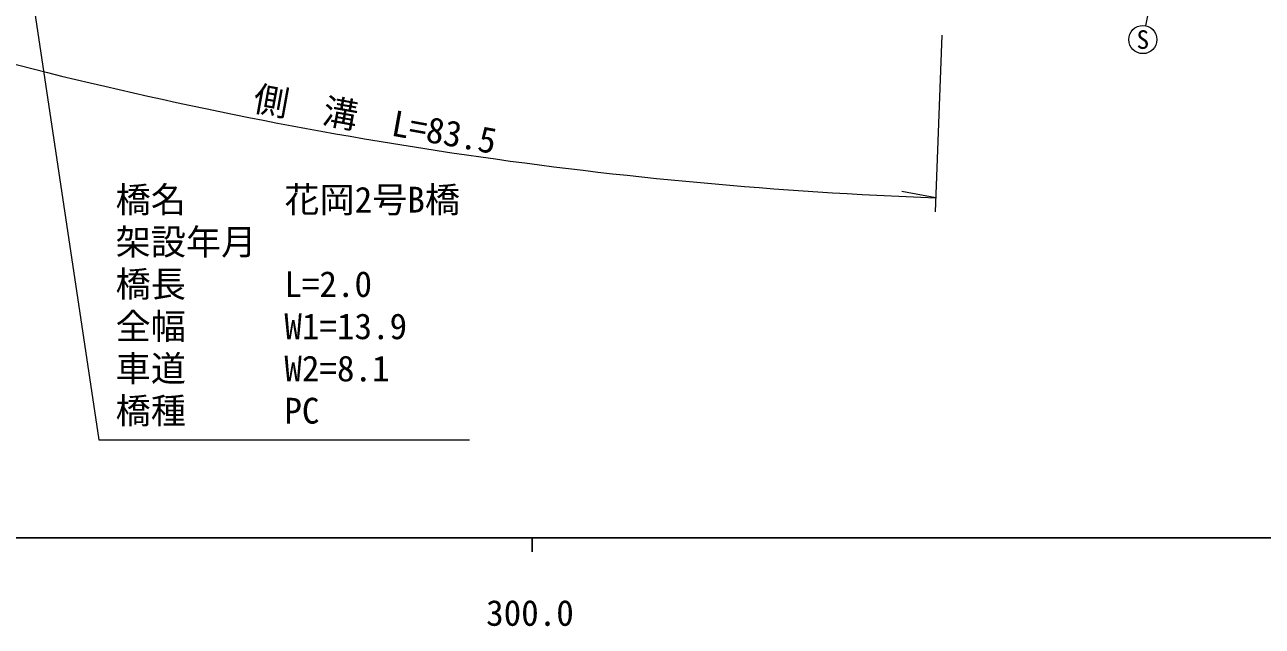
# Model space of a CAD drawing. Units: millimetres, scale not verified. Extents: x 40000 to 680000, y 20000 to 380000.
# Drawn here: x 331916 to 419919, y 198715 to 241462 of the extents above; entities that cross this region are included whole.
import ezdxf
from ezdxf.enums import TextEntityAlignment as Align

# ---------------------------------------------------------------- set-up
doc = ezdxf.new("R2010")
doc.units = ezdxf.units.MM
doc.header["$LTSCALE"] = 1000
doc.layers.add('M-BMK-HTXT', color=7, linetype='Continuous')
for name, color, linetype, lineweight in [('M-STR-HTXT', 7, 'Continuous', 13), ('M-STR-STRC', 7, 'Continuous', 13), ('M-TTL-BAND', 7, 'Continuous', 25)]:
    doc.layers.add(name, color=color, linetype=linetype, lineweight=lineweight)
doc.styles.add('ＭＳ ゴシック', font='')
doc.styles.get('ＭＳ ゴシック').set_extended_font_data('MS Gothic')

msp = doc.modelspace()

# ---------------------------------------------------------------- linework, layer by layer
at = {"layer": 'M-STR-HTXT'}
for p, q in [((328277, 271378), (337188, 211968)), ((412877, 247772), (411621, 241389)), ((397125, 240714), (396658, 228170)), ((396695, 229169), (394279, 229606)), ((337188, 211968), (363555, 211968))]:
    msp.add_line(p, q, dxfattribs=at)
msp.add_arc((408266, 539917), 310964, 255.51268, 267.86746, dxfattribs=at)
at = {"layer": 'M-STR-STRC'}
msp.add_circle((411428, 240408), 1000, dxfattribs=at)
at = {"layer": 'M-TTL-BAND'}
for p, q in [((40000, 205000), (579000, 205000)), ((368000, 205000), (368000, 204000))]:
    msp.add_line(p, q, dxfattribs=at)

# ---------------------------------------------------------------- texts
at = {"layer": 'M-BMK-HTXT', "style": 'ＭＳ ゴシック'}
for s, p in [('橋名', (338378, 227567)), ('花岡2号B橋', (350378, 227567)), ('架設年月', (338378, 224567)), ('橋長', (338378, 221567)), ('L=2.0', (350378, 221567)), ('全幅', (338378, 218567)), ('W1=13.9', (350378, 218567)), ('車道', (338378, 215567)), ('W2=8.1', (350378, 215567)), ('橋種', (338378, 212567)), ('PC', (350378, 212567))]:
    msp.add_text(s, height=1833, dxfattribs=at).set_placement(p, align=Align.BOTTOM_LEFT)
at = {"layer": 'M-STR-HTXT', "style": 'ＭＳ ゴシック'}
msp.add_text('側\u3000溝\u3000L=83.5', height=1833, rotation=349.783, dxfattribs=at).set_placement((356566, 233281), align=Align.BOTTOM_CENTER)
at = {"layer": 'M-STR-STRC', "style": 'ＭＳ ゴシック'}
msp.add_text('S', height=1320, dxfattribs=at).set_placement((411428, 240408), align=Align.MIDDLE_CENTER)
at = {"layer": 'M-TTL-BAND', "style": 'ＭＳ ゴシック'}
msp.add_text('300.0', height=1833, dxfattribs=at).set_placement((367844, 198195), align=Align.BOTTOM_CENTER)

doc.saveas('drawing.dxf')
